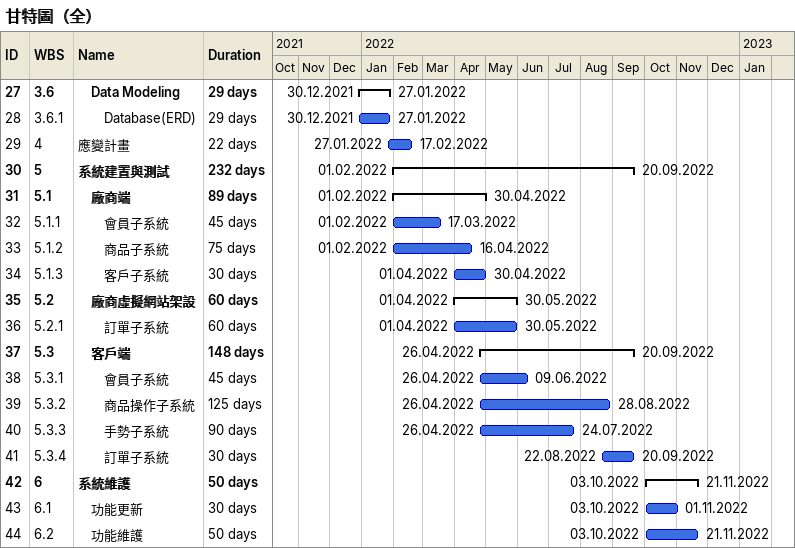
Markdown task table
甘特圖（全）

| ID | WBS | Task | Duration | Start | Finish |
|---|---|---|---|---|---|
| 27 | 3.6 | **Data Modeling** | 29d | 2021-12-30 | 2022-01-27 |
| 28 | 3.6.1 | Database(ERD) | 29d | 2021-12-30 | 2022-01-27 |
| 29 | 4 | 應變計畫 | 22d | 2022-01-27 | 2022-02-17 |
| 30 | 5 | **系統建置與測試** | 232d | 2022-02-01 | 2022-09-20 |
| 31 | 5.1 | **廠商端** | 89d | 2022-02-01 | 2022-04-30 |
| 32 | 5.1.1 | 會員子系統 | 45d | 2022-02-01 | 2022-03-17 |
| 33 | 5.1.2 | 商品子系統 | 75d | 2022-02-01 | 2022-04-16 |
| 34 | 5.1.3 | 客戶子系統 | 30d | 2022-04-01 | 2022-04-30 |
| 35 | 5.2 | **廠商虛擬網站架設** | 60d | 2022-04-01 | 2022-05-30 |
| 36 | 5.2.1 | 訂單子系統 | 60d | 2022-04-01 | 2022-05-30 |
| 37 | 5.3 | **客戶端** | 148d | 2022-04-26 | 2022-09-20 |
| 38 | 5.3.1 | 會員子系統 | 45d | 2022-04-26 | 2022-06-09 |
| 39 | 5.3.2 | 商品操作子系統 | 125d | 2022-04-26 | 2022-08-28 |
| 40 | 5.3.3 | 手勢子系統 | 90d | 2022-04-26 | 2022-07-24 |
| 41 | 5.3.4 | 訂單子系統 | 30d | 2022-08-22 | 2022-09-20 |
| 42 | 6 | **系統維護** | 50d | 2022-10-03 | 2022-11-21 |
| 43 | 6.1 | 功能更新 | 30d | 2022-10-03 | 2022-11-01 |
| 44 | 6.2 | 功能維護 | 50d | 2022-10-03 | 2022-11-21 |
